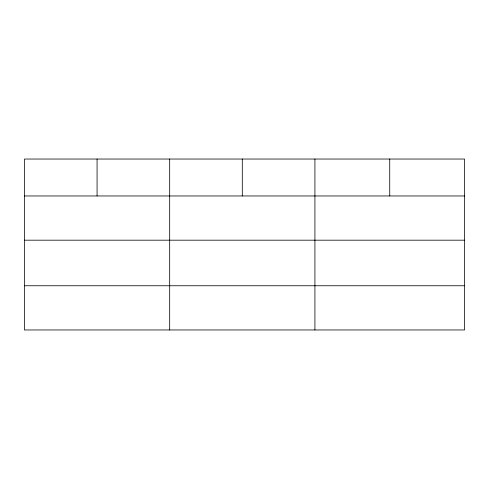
<?xml version="1.0" encoding="UTF-8"?>
<svg xmlns="http://www.w3.org/2000/svg" width="489" height="489" viewBox="0 0 489 489"><rect width="100%" height="100%" fill="white"/><g stroke="black" fill="none" stroke-linecap="round" stroke-linejoin="round"><path stroke-width="0.73" d="M464.55 240.185L464.55 159.035L24.45 159.035L24.45 329.965L464.55 329.965L464.55 240.185L24.45 240.185M24.45 195.961L464.55 195.961M24.45 285.747L464.55 285.747M389.733 159.035L389.733 195.961M314.916 159.035L314.916 329.965M242.299 159.035L242.299 195.961M169.683 159.035L169.683 329.965M97.067 159.035L97.067 195.961"/></g></svg>
